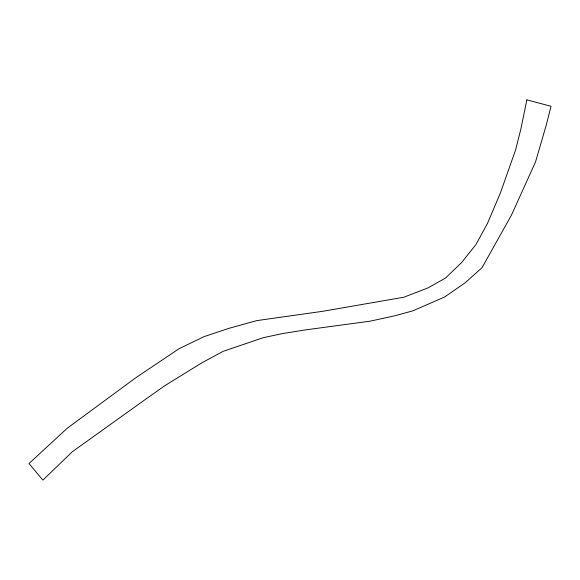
<?xml version="1.0" encoding="UTF-8"?>
<svg xmlns="http://www.w3.org/2000/svg" width="580" height="580" viewBox="0 0 580 580"><rect width="100%" height="100%" fill="white"/><g stroke="black" fill="none" stroke-linecap="round" stroke-linejoin="round"><path stroke-width="0.87" d="M526.85 99.883L520.884 128.927L515.605 149.944L500.243 193.379L487.461 223.416L475.912 244.586L461.644 262.515L445.549 278.023L428.185 287.825L403.861 297.221L322.777 311.293L256.708 320.624L228.759 328.396L204.24 336.567L179.104 348.681L135.916 377.652L67.15 428.301L29 463.565L42.891 480.117L72.348 451.711L145.072 399.642L164.633 385.801L202.297 362.543L223.525 351.183L263.378 337.669L282.438 333.572L305.928 329.832L370.091 321.182L395.386 315.658L412.822 310.851L444.715 296.953L465.225 282.772L482.06 267.648L511.459 215.115L535.543 161.9L546.375 124.62L551 106.271L526.85 99.883"/></g></svg>
